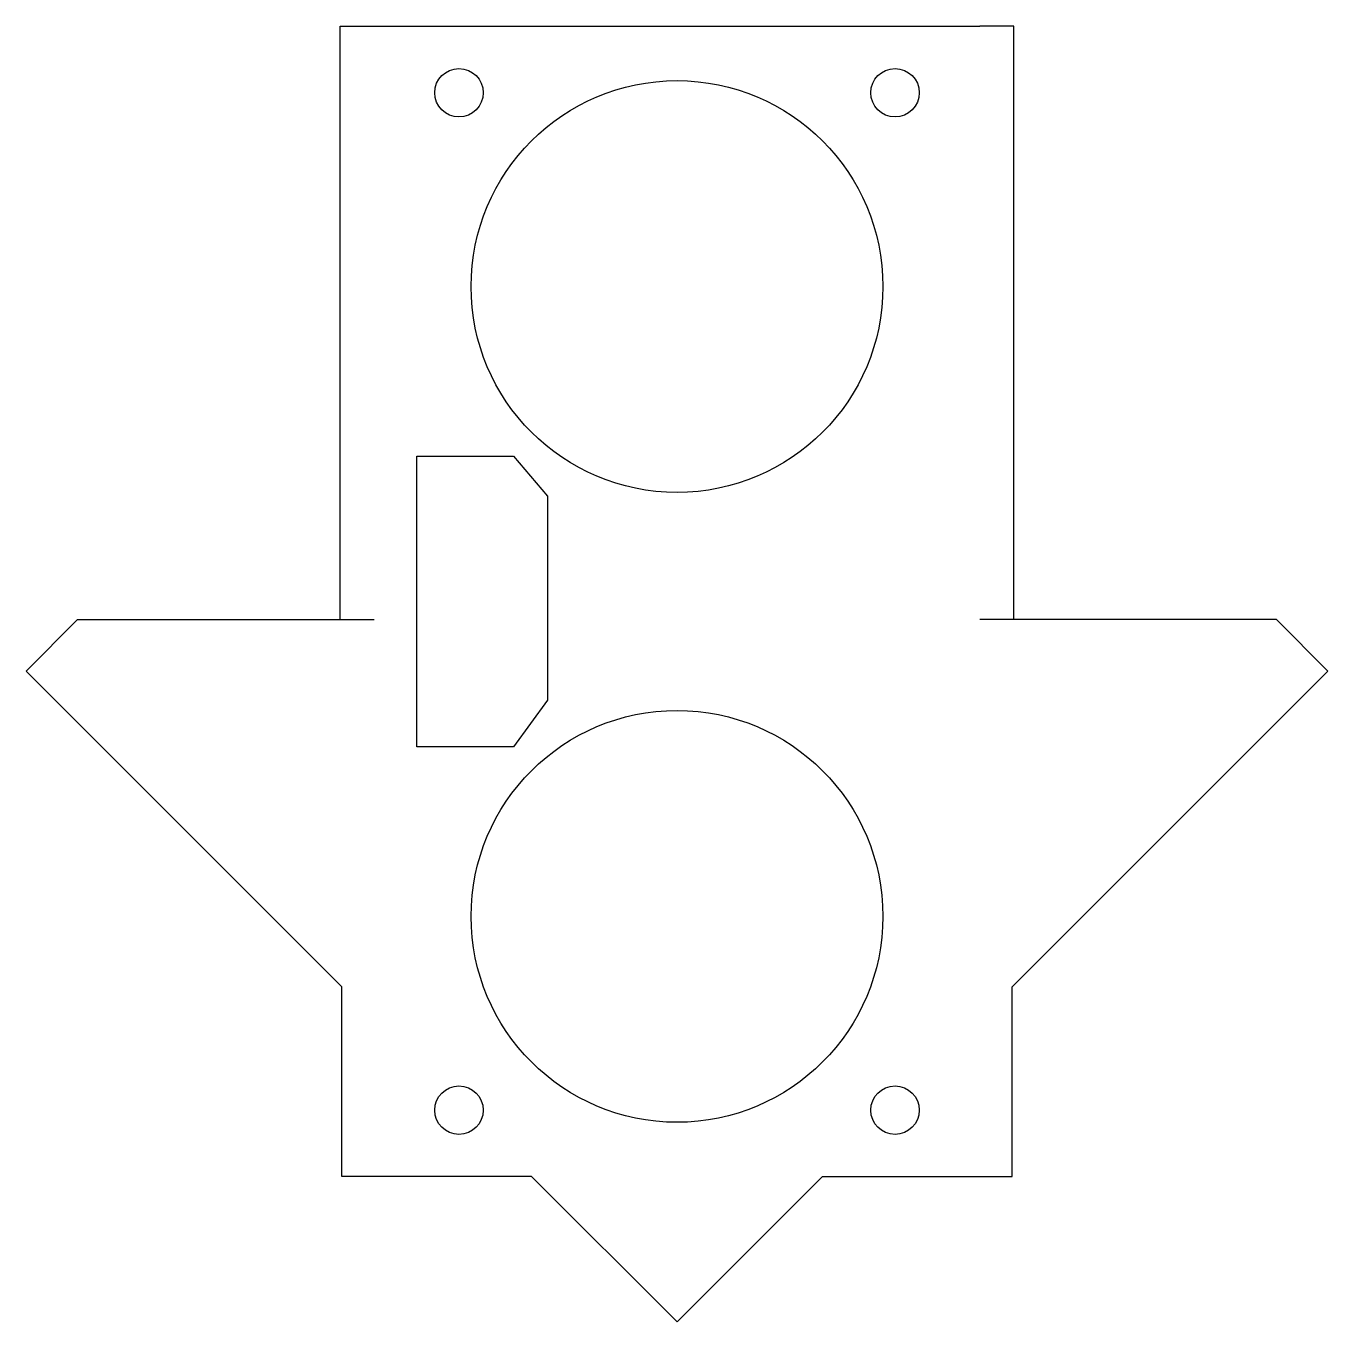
# Model space of a CAD drawing. Header units: millimetres. Extents: x -26.9 to 26.9, y -16.7 to 36.8.
import ezdxf

# ---------------------------------------------------------------- set-up
doc = ezdxf.new("R2010")
doc.units = ezdxf.units.MM
doc.layers.get('0').update_dxf_attribs({"linetype": 'CONTINUOUS'})

msp = doc.modelspace()

# ---------------------------------------------------------------- linework, layer by layer
for p, q in [((-13.899, 12.249), (-13.899, 36.754)), ((-13.899, 36.754), (-12.5, 36.754)), ((-12.5, 36.754), (12.5, 36.754)), ((13.899, 36.754), (12.5, 36.754)), ((13.899, 12.249), (13.899, 36.754)), ((-24.749, 12.249), (-26.87, 10.127)), ((-24.749, 12.249), (-12.5, 12.249)), ((24.749, 12.249), (12.5, 12.249)), ((24.749, 12.249), (26.87, 10.127)), ((-26.87, 10.127), (-13.835, -2.907)), ((13.835, -2.907), (26.87, 10.127)), ((-13.835, -10.743), (-13.835, -2.907)), ((13.835, -10.743), (13.835, -2.907)), ((-6, -10.743), (-13.835, -10.743)), ((-6, -10.743), (0, -16.743)), ((0, -16.743), (6, -10.743)), ((6, -10.743), (13.835, -10.743))]:
    msp.add_line(p, q)
msp.add_lwpolyline([(-10.742, 19), (-6.742, 19), (-5.348, 17.349), (-5.348, 8.925), (-6.742, 7), (-10.742, 7)], close=True)
for centre, radius in [((-9, 34), 1), ((9, 34), 1), ((0, 26), 8.5), ((0, 0), 8.5), ((-9, -8), 1), ((9, -8), 1)]:
    msp.add_circle(centre, radius)

doc.saveas('drawing.dxf')
